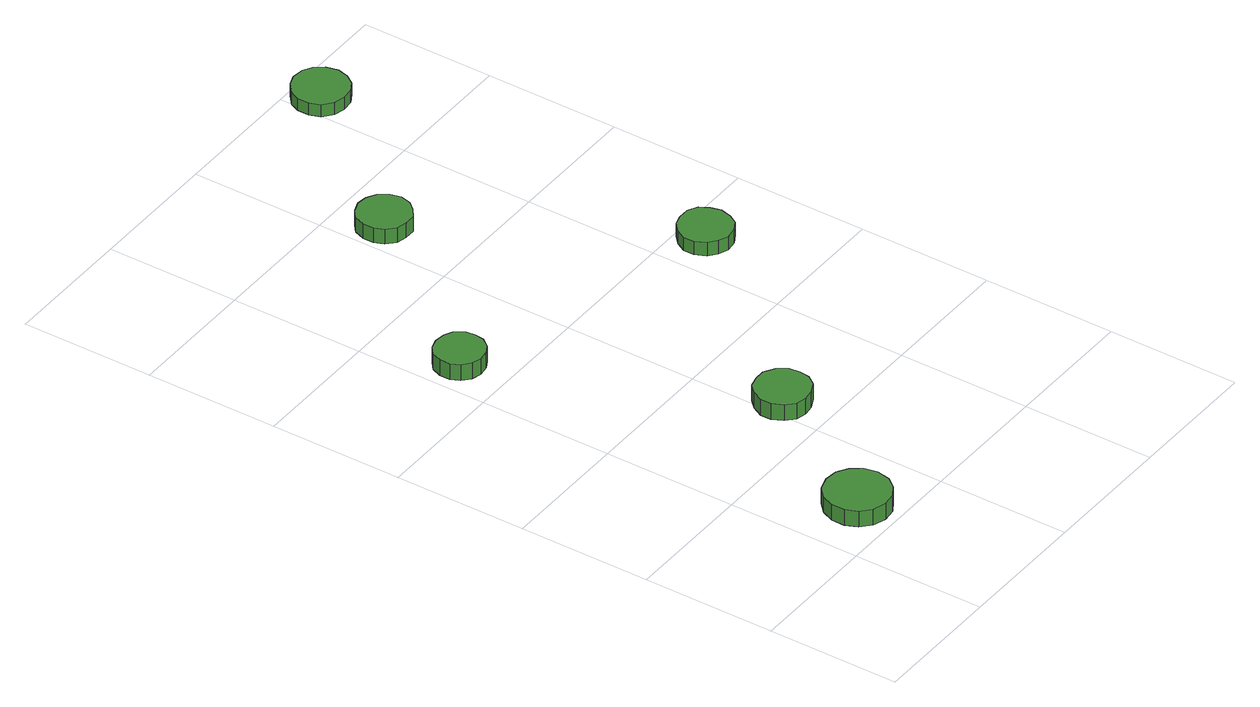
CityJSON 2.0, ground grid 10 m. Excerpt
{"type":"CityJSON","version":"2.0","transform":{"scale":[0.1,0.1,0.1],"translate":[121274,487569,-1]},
"CityObjects":{
"tree1":{"type":"SolitaryVegetationObject","attributes":{"function":"something"},"geometry":[{"type":"MultiSurface","lod":"1","boundaries":[[[0,1,2,3,4,5,6,7,8,9,10,11,12,13,14]],[[15,16,17,18,19,20,21,22,23,24,25,26,27,28,29]],[[0,29,28,1]],[[1,28,27,2]],[[2,27,26,3]],[[3,26,25,4]],[[4,25,24,5]],[[5,24,23,6]],[[6,23,22,7]],[[7,22,21,8]],[[8,21,20,9]],[[9,20,19,10]],[[10,19,18,11]],[[11,18,17,12]],[[12,17,16,13]],[[13,16,15,14]],[[14,15,29,0]]]}]},
"tree2":{"type":"SolitaryVegetationObject","attributes":{"function":"something"},"geometry":[{"type":"MultiSurface","lod":"1","boundaries":[[[30,31,32,33,34,35,36,37,38,39,40,41,42,43,44]],[[45,46,47,48,49,50,51,52,53,54,55,56,57,58,59]],[[30,59,58,31]],[[31,58,57,32]],[[32,57,56,33]],[[33,56,55,34]],[[34,55,54,35]],[[35,54,53,36]],[[36,53,52,37]],[[37,52,51,38]],[[38,51,50,39]],[[39,50,49,40]],[[40,49,48,41]],[[41,48,47,42]],[[42,47,46,43]],[[43,46,45,44]],[[44,45,59,30]]]}]},
"tree3":{"type":"SolitaryVegetationObject","attributes":{"function":"something"},"geometry":[{"type":"MultiSurface","lod":"1","boundaries":[[[60,61,62,63,64,65,66,67,68,69,70,71,72,73,74]],[[75,76,77,78,79,80,81,82,83,84,85,86,87,88,89]],[[60,89,88,61]],[[61,88,87,62]],[[62,87,86,63]],[[63,86,85,64]],[[64,85,84,65]],[[65,84,83,66]],[[66,83,82,67]],[[67,82,81,68]],[[68,81,80,69]],[[69,80,79,70]],[[70,79,78,71]],[[71,78,77,72]],[[72,77,76,73]],[[73,76,75,74]],[[74,75,89,60]]]}]},
"tree4":{"type":"SolitaryVegetationObject","attributes":{"function":"something"},"geometry":[{"type":"MultiSurface","lod":"1","boundaries":[[[90,91,92,93,94,95,96,97,98,99,100,101,102,103,104]],[[105,106,107,108,109,110,111,112,113,114,115,116,117,118,119]],[[90,119,118,91]],[[91,118,117,92]],[[92,117,116,93]],[[93,116,115,94]],[[94,115,114,95]],[[95,114,113,96]],[[96,113,112,97]],[[97,112,111,98]],[[98,111,110,99]],[[99,110,109,100]],[[100,109,108,101]],[[101,108,107,102]],[[102,107,106,103]],[[103,106,105,104]],[[104,105,119,90]]]}]},
"tree5":{"type":"SolitaryVegetationObject","attributes":{"function":"something"},"geometry":[{"type":"MultiSurface","lod":"1","boundaries":[[[120,121,122,123,124,125,126,127,128,129,130,131,132,133,134]],[[135,136,137,138,139,140,141,142,143,144,145,146,147,148,149]],[[120,149,148,121]],[[121,148,147,122]],[[122,147,146,123]],[[123,146,145,124]],[[124,145,144,125]],[[125,144,143,126]],[[126,143,142,127]],[[127,142,141,128]],[[128,141,140,129]],[[129,140,139,130]],[[130,139,138,131]],[[131,138,137,132]],[[132,137,136,133]],[[133,136,135,134]],[[134,135,149,120]]]}]},
"tree6":{"type":"SolitaryVegetationObject","attributes":{"function":"something"},"geometry":[{"type":"MultiSurface","lod":"1","boundaries":[[[150,151,152,153,154,155,156,157,158,159,160,161,162,163,164]],[[165,166,167,168,169,170,171,172,173,174,175,176,177,178,179]],[[150,179,178,151]],[[151,178,177,152]],[[152,177,176,153]],[[153,176,175,154]],[[154,175,174,155]],[[155,174,173,156]],[[156,173,172,157]],[[157,172,171,158]],[[158,171,170,159]],[[159,170,169,160]],[[160,169,168,161]],[[161,168,167,162]],[[162,167,166,163]],[[163,166,165,164]],[[164,165,179,150]]]}]}
},
"vertices":[
[70,30,20],[68,40,20],[62,48,20],[54,53,20],[44,54,20],[34,51,20],[27,44,20],[23,35,20],[23,25,20],[27,16,20],[34,9,20],[44,6,20],[54,7,20],[62,12,20],[68,20,20],[68,20,7],[62,12,7],[54,7,7],[44,6,7],[34,9,7],[27,16,7],[23,25,7],[23,35,7],[27,44,7],[34,51,7],[44,54,7],[54,53,7],[62,48,7],[68,40,7],[70,30,7],
[45,337,19],[44,344,19],[39,351,19],[33,354,19],[25,355,19],[18,353,19],[12,348,19],[9,341,19],[9,333,19],[12,326,19],[18,321,19],[25,319,19],[33,320,19],[39,323,19],[44,330,19],[44,330,6],[39,323,6],[33,320,6],[25,319,6],[18,321,6],[12,326,6],[9,333,6],[9,341,6],[12,348,6],[18,353,6],[25,355,6],[33,354,6],[39,351,6],[44,344,6],[45,337,6],
[133,136,19],[132,144,19],[127,151,19],[119,156,19],[111,156,19],[103,154,19],[97,148,19],[93,140,19],[93,132,19],[97,124,19],[103,118,19],[111,116,19],[119,117,19],[127,121,19],[132,128,19],[132,128,6],[127,121,6],[119,117,6],[111,116,6],[103,118,6],[97,124,6],[93,132,6],[93,140,6],[97,148,6],[103,154,6],[111,156,6],[119,156,6],[127,151,6],[132,144,6],[133,136,6],
[144,464,18],[142,472,18],[137,479,18],[130,483,18],[122,484,18],[114,481,18],[108,476,18],[105,468,18],[105,460,18],[108,453,18],[114,447,18],[122,445,18],[130,445,18],[137,450,18],[142,456,18],[142,456,6],[137,450,6],[130,445,6],[122,445,6],[114,447,6],[108,453,6],[105,460,6],[105,468,6],[108,476,6],[114,481,6],[122,484,6],[130,483,6],[137,479,6],[142,472,6],[144,464,6],
[252,280,18],[250,288,18],[246,295,18],[239,299,18],[230,299,18],[223,297,18],[217,291,18],[213,284,18],[213,276,18],[217,268,18],[223,263,18],[230,260,18],[239,261,18],[246,265,18],[250,272,18],[250,272,7],[246,265,7],[239,261,7],[230,260,7],[223,263,7],[217,268,7],[213,276,7],[213,284,7],[217,291,7],[223,297,7],[230,299,7],[239,299,7],[246,295,7],[250,288,7],[252,280,7],
[237,578,17],[235,587,17],[230,594,17],[223,598,17],[214,599,17],[206,596,17],[199,590,17],[196,583,17],[196,574,17],[199,566,17],[206,560,17],[214,558,17],[223,559,17],[230,563,17],[235,570,17],[235,570,7],[230,563,7],[223,559,7],[214,558,7],[206,560,7],[199,566,7],[196,574,7],[196,583,7],[199,590,7],[206,596,7],[214,599,7],[223,598,7],[230,594,7],[235,587,7],[237,578,7]
]}
